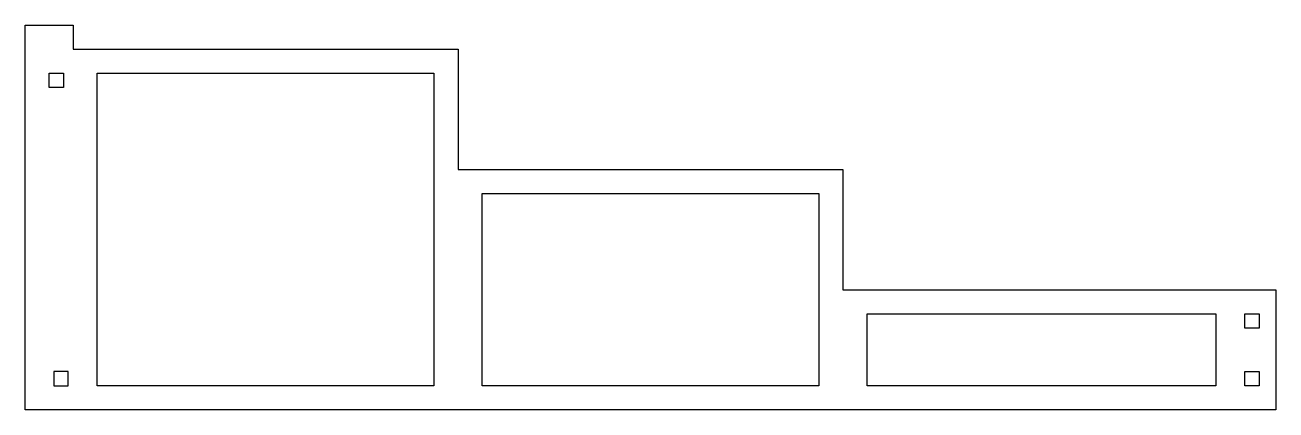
# Model space of a CAD drawing. Extents: x -260 to 260, y 0 to 160.
import ezdxf

# ---------------------------------------------------------------- set-up
doc = ezdxf.new("R2010")
doc.units = 0
doc.layers.get('0').update_dxf_attribs({"linetype": 'continuous'})

# ---------------------------------------------------------------- blocks, each defined once
blk = doc.blocks.new('SKETCH')
at = {"color": 7}
for points in [[(260, 0), (-260, 0), (-260, 160), (-240, 160), (-240, 150), (-80, 150), (-80, 100), (80, 100), (80, 50), (260, 50)], [(-250, 140), (-244, 140), (-244, 134), (-250, 134)], [(-90, 10), (-230, 10), (-230, 140), (-90, 140)], [(70, 90), (70, 10), (-70, 10), (-70, 90)], [(235, 10), (90, 10), (90, 40), (235, 40)], [(247, 40), (253, 40), (253, 34), (247, 34)], [(-248, 10), (-242, 10), (-242, 16), (-248, 16)], [(247, 16), (253, 16), (253, 10), (247, 10)]]:
    blk.add_lwpolyline(points, close=True, dxfattribs=at)

msp = doc.modelspace()

# ---------------------------------------------------------------- block references
at = {"color": 7}
msp.add_blockref('SKETCH', (0, 0), dxfattribs=at)

doc.saveas('drawing.dxf')
